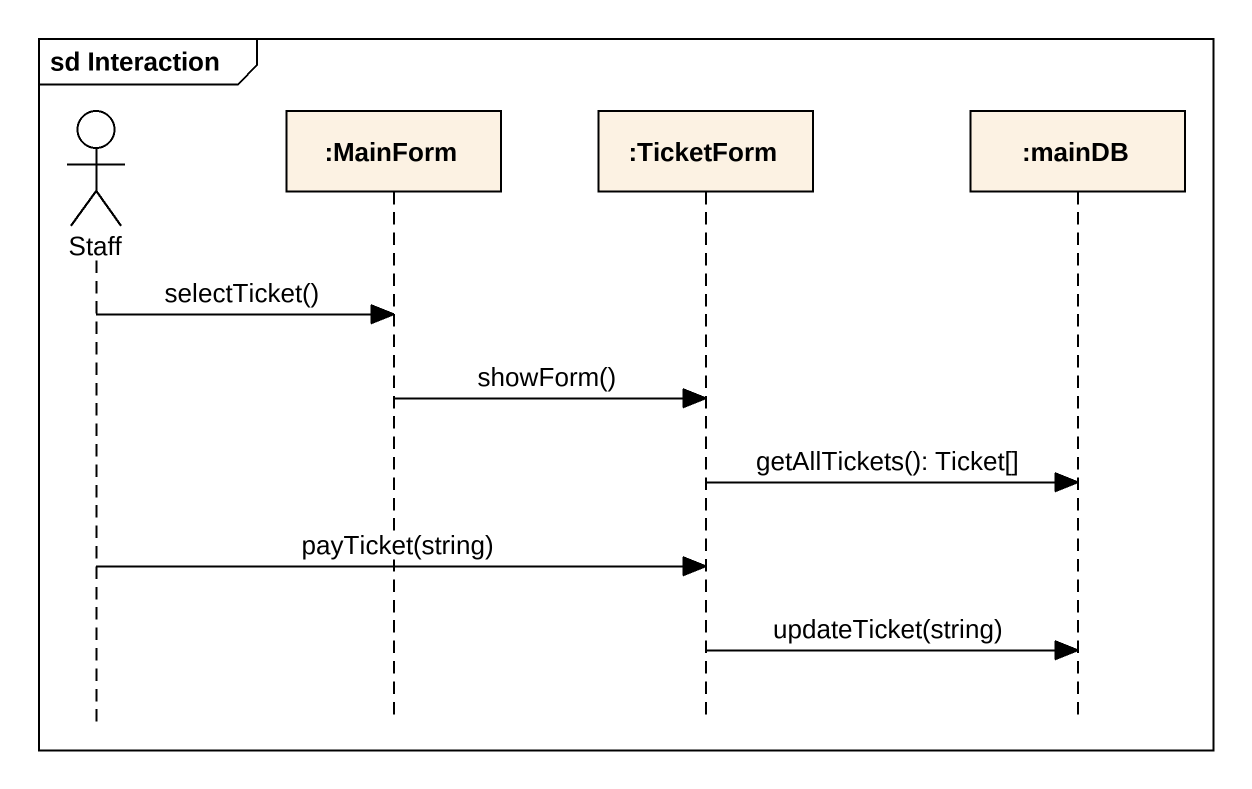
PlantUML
@startuml
mainframe sd Interaction
hide footbox
actor Staff
participant ":MainForm" as MainForm
participant ":TicketForm" as TicketForm
participant ":mainDB" as mainDB

Staff -> MainForm : selectTicket()
MainForm -> TicketForm : showForm()
TicketForm -> mainDB : getAllTickets(): Ticket[]
Staff -> TicketForm : payTicket(string)
TicketForm -> mainDB : updateTicket(string)
@enduml
